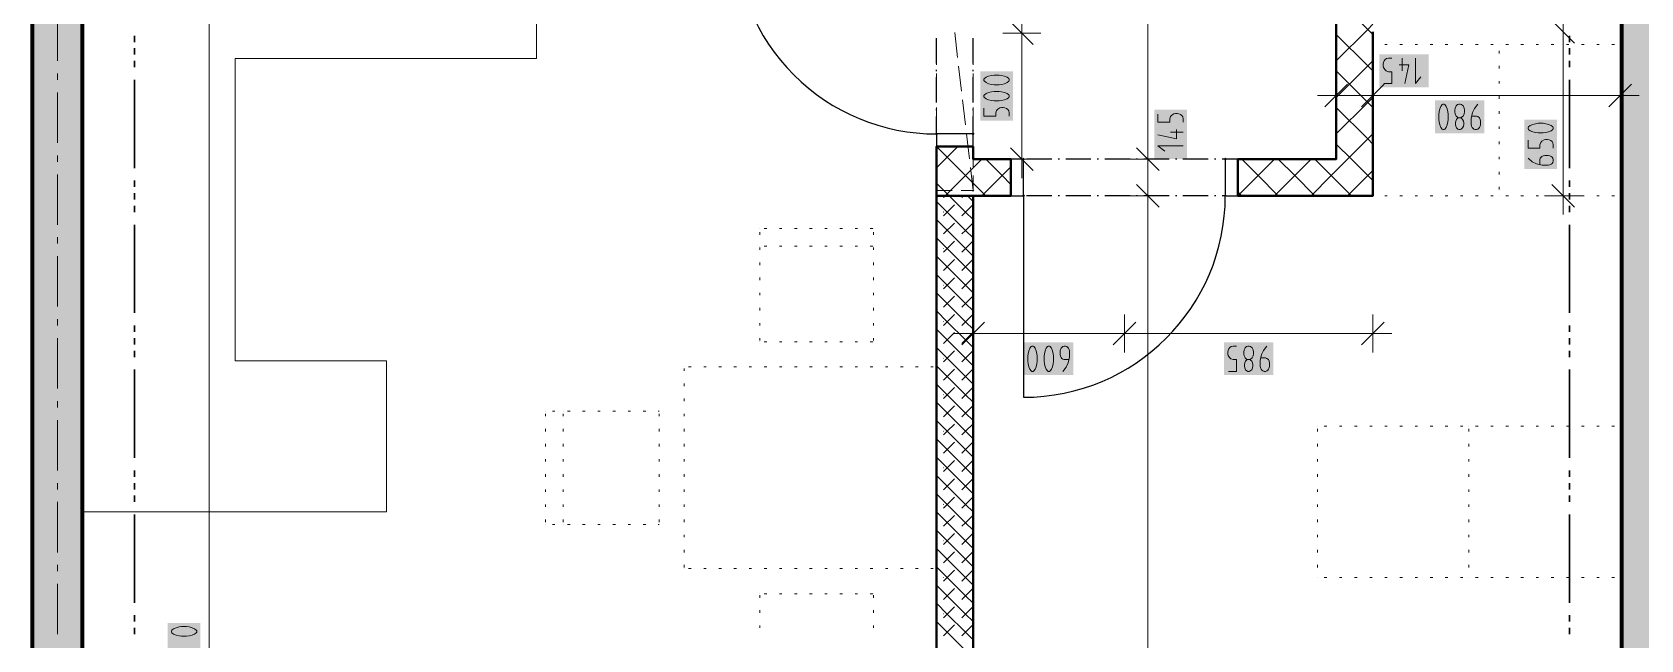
# Model space of a CAD drawing. Header units: millimetres. Extents: x 0 to 594, y 0 to 420.
# Drawn here: x 353.6 to 418, y 189.2 to 213.6 of the extents above; entities that cross this region are included whole.
import ezdxf

# ---------------------------------------------------------------- set-up
doc = ezdxf.new("R2010")
doc.units = ezdxf.units.MM
doc.header["$LTSCALE"] = 8
for name, color, linetype in [('PDF_Dvere', 7, 'Continuous'), ('PDF_Koty delkove', 7, 'Continuous'), ('PDF_Kuchyne', 7, 'Continuous'), ('PDF_Nabytek', 7, 'Continuous'), ('PDF_Osy hlavni', 7, 'Continuous'), ('PDF_Pozarni useky', 7, 'Continuous'), ('PDF_Preklady', 7, 'Continuous'), ('PDF_Pricky zdene', 7, 'Continuous'), ('PDF_Steny obvodove nosne', 7, 'Continuous')]:
    doc.layers.add(name, color=color, linetype=linetype)

msp = doc.modelspace()

# ---------------------------------------------------------------- linework, layer by layer
at = {"layer": 'PDF_Dvere', "lineweight": 25}
for points in [[(389.799, 217.002), (389.799, 217.56), (381.712, 217.56, 0.414214), (389.799, 209.472), (389.799, 210.178)], [(393.287, 206.995), (393.287, 198.908, 0.414213), (401.375, 206.995), (401.245, 206.995)]]:
    msp.add_lwpolyline(points, format="xyb", dxfattribs=at)
for points in [[(389.799, 212.301), (389.799, 213.312)], [(391.265, 212.301), (391.265, 213.312)], [(389.799, 211.997), (389.799, 212.048)], [(389.799, 210.734), (389.799, 211.745)], [(391.265, 211.997), (391.265, 212.048)], [(391.265, 210.734), (391.265, 211.745)], [(389.799, 210.43), (389.799, 210.481)], [(391.265, 210.43), (391.265, 210.481)], [(391.265, 209.472), (391.265, 210.178)], [(394.421, 208.461), (393.41, 208.461)], [(394.725, 208.461), (394.674, 208.461)], [(395.988, 208.461), (394.977, 208.461)], [(396.292, 208.461), (396.241, 208.461)], [(397.555, 208.461), (396.544, 208.461)], [(397.859, 208.461), (397.808, 208.461)], [(399.122, 208.461), (398.111, 208.461)], [(399.426, 208.461), (399.375, 208.461)], [(400.689, 208.461), (399.678, 208.461)], [(400.993, 208.461), (400.942, 208.461)], [(401.375, 208.461), (401.245, 208.461)], [(394.421, 206.995), (393.41, 206.995)], [(394.725, 206.995), (394.674, 206.995)], [(395.988, 206.995), (394.977, 206.995)], [(396.292, 206.995), (396.241, 206.995)], [(397.555, 206.995), (396.544, 206.995)], [(397.859, 206.995), (397.808, 206.995)], [(399.122, 206.995), (398.111, 206.995)], [(399.426, 206.995), (399.375, 206.995)], [(400.689, 206.995), (399.678, 206.995)], [(400.993, 206.995), (400.942, 206.995)]]:
    msp.add_lwpolyline(points, dxfattribs=at)
for points in [[(391.265, 208.967), (391.265, 209.472), (389.799, 209.472), (389.799, 208.967)], [(393.287, 208.461), (392.782, 208.461), (392.782, 206.995), (393.287, 206.995)], [(401.88, 208.461), (401.375, 208.461), (401.375, 206.995), (401.88, 206.995)]]:
    msp.add_lwpolyline(points, close=True, dxfattribs=at)
at = {"layer": 'PDF_Dvere', "lineweight": 25, "transparency": 33554559}
for points in [[(389.799, 209.409), (389.736, 209.472), (389.862, 209.472), (389.799, 209.536)], [(391.265, 209.409), (391.202, 209.472), (391.328, 209.472), (391.265, 209.536)], [(393.35, 208.461), (393.287, 208.398), (393.287, 208.525), (393.224, 208.461)], [(401.438, 208.461), (401.375, 208.398), (401.375, 208.525), (401.312, 208.461)], [(393.35, 206.995), (393.287, 206.932), (393.287, 207.059), (393.224, 206.995)], [(401.438, 206.995), (401.375, 206.932), (401.375, 207.059), (401.312, 206.995)]]:
    msp.add_solid(points, dxfattribs=at)
at = {"layer": 'PDF_Koty delkove', "lineweight": 18}
for points in [[(360.655, 164.643), (360.655, 168.825), (360.655, 218.571), (360.655, 220.037), (360.655, 221.553), (360.655, 231.158), (360.655, 232.725), (360.655, 241.116), (360.655, 243.694), (360.655, 244.452)], [(398.274, 158.52), (398.274, 187.498), (398.274, 198.034), (398.274, 206.995), (398.274, 208.461), (398.274, 238.437), (398.274, 241.166), (398.274, 243.694)], [(414.92, 206.995), (414.92, 209.11), (414.92, 213.567), (414.92, 215.033), (414.92, 238.437), (414.92, 240.964), (414.92, 243.694)], [(393.218, 208.461), (393.218, 213.516), (393.218, 226.608), (393.218, 238.437)], [(393.977, 213.516), (393.218, 213.516), (392.46, 213.516)], [(393.673, 213.061), (392.763, 213.971)], [(415.375, 213.112), (414.465, 214.022)], [(407.727, 211.499), (408.051, 211.499), (408.051, 211.97), (407.916, 211.97), (407.822, 212.004), (407.767, 212.055), (407.714, 212.139), (407.7, 212.205), (407.7, 212.273), (407.714, 212.341), (407.741, 212.408), (407.781, 212.458), (407.835, 212.493), (407.916, 212.51), (408.051, 212.51)], [(408.348, 212.24), (408.726, 212.24), (408.564, 211.499)], [(408.456, 212.51), (408.456, 212.004)], [(408.996, 212.51), (408.996, 211.499), (409.212, 211.768)], [(405.823, 211.768), (405.823, 211.01), (405.823, 210.251)], [(407.289, 211.768), (407.289, 211.01), (407.289, 210.251)], [(417.197, 211.768), (417.197, 211.01), (417.197, 210.251)], [(392.307, 211.178), (392.105, 211.178), (392.005, 211.164), (391.887, 211.138), (391.786, 211.097), (391.718, 211.044), (391.702, 211.016), (391.702, 210.963), (391.718, 210.935), (391.786, 210.882), (391.887, 210.841), (392.005, 210.814), (392.105, 210.8), (392.307, 210.8), (392.409, 210.814), (392.527, 210.841), (392.628, 210.882), (392.696, 210.935), (392.713, 210.963), (392.713, 211.016), (392.696, 211.044), (392.628, 211.097), (392.527, 211.138)], [(392.527, 211.138), (392.409, 211.164), (392.307, 211.178)], [(405.823, 211.01), (405.065, 211.01)], [(406.278, 211.464), (405.368, 210.555)], [(417.197, 211.01), (411.753, 211.01), (411.445, 211.01), (407.289, 211.01), (405.823, 211.01)], [(407.744, 211.464), (406.834, 210.555)], [(417.651, 211.464), (416.742, 210.555)], [(417.197, 211.01), (417.955, 211.01)], [(391.702, 210.503), (391.702, 210.179), (392.173, 210.179), (392.173, 210.315), (392.207, 210.409), (392.258, 210.463), (392.342, 210.516), (392.409, 210.53), (392.476, 210.53), (392.544, 210.516), (392.611, 210.49), (392.661, 210.449), (392.696, 210.396), (392.713, 210.315), (392.713, 210.179)], [(398.676, 210.271), (398.676, 209.947), (399.147, 209.947), (399.147, 210.082), (399.182, 210.176), (399.232, 210.23), (399.316, 210.284), (399.383, 210.297), (399.451, 210.297), (399.518, 210.284), (399.585, 210.257), (399.636, 210.216), (399.67, 210.163), (399.687, 210.082), (399.687, 209.947)], [(410.577, 210.427), (410.577, 210.36), (410.591, 210.276), (410.631, 210.192), (410.685, 210.141), (410.712, 210.124), (410.82, 210.124), (410.847, 210.141), (410.901, 210.192), (410.942, 210.276), (410.955, 210.36), (410.955, 210.427), (410.942, 210.511), (410.901, 210.596), (410.847, 210.647), (410.793, 210.664), (410.739, 210.664), (410.685, 210.647), (410.631, 210.596)], [(410.631, 210.596), (410.591, 210.511), (410.577, 210.427)], [(411.495, 210.664), (411.36, 210.495), (411.279, 210.326), (411.225, 210.091), (411.225, 209.854), (411.239, 209.788), (411.266, 209.737), (411.292, 209.704), (411.333, 209.669), (411.387, 209.653), (411.441, 209.653), (411.495, 209.669), (411.535, 209.704), (411.562, 209.737), (411.59, 209.788), (411.603, 209.854), (411.603, 209.99), (411.59, 210.056), (411.562, 210.124), (411.495, 210.175), (411.441, 210.192), (411.252, 210.192)], [(399.417, 209.649), (399.417, 209.271), (398.676, 209.434)], [(399.687, 209.542), (399.182, 209.542)], [(410.82, 210.124), (410.847, 210.107), (410.887, 210.056), (410.914, 209.99), (410.928, 209.922), (410.928, 209.854), (410.914, 209.788), (410.887, 209.72), (410.833, 209.669), (410.793, 209.653), (410.739, 209.653), (410.699, 209.669), (410.644, 209.72), (410.618, 209.788), (410.604, 209.854), (410.604, 209.922), (410.618, 209.99), (410.644, 210.056), (410.685, 210.107), (410.712, 210.124)], [(393.673, 208.006), (392.763, 208.916)], [(398.728, 208.006), (397.819, 208.916)], [(399.687, 209.001), (398.676, 209.001), (398.945, 208.786)], [(413.508, 209.223), (413.508, 208.899), (413.979, 208.899), (413.979, 209.034), (414.014, 209.128), (414.064, 209.182), (414.148, 209.236), (414.215, 209.25), (414.283, 209.25)], [(414.283, 209.25), (414.35, 209.236), (414.417, 209.209), (414.468, 209.169), (414.502, 209.115), (414.519, 209.034), (414.519, 208.899)], [(393.977, 208.461), (393.218, 208.461), (392.46, 208.461)], [(393.218, 208.461), (393.218, 207.703)], [(399.032, 208.461), (398.274, 208.461), (397.515, 208.461)], [(413.979, 208.251), (413.979, 208.439), (413.996, 208.494), (414.03, 208.534), (414.064, 208.561), (414.114, 208.588), (414.181, 208.601), (414.316, 208.601), (414.384, 208.588), (414.434, 208.561), (414.468, 208.534), (414.502, 208.494), (414.519, 208.439), (414.519, 208.386), (414.502, 208.332), (414.468, 208.291), (414.434, 208.264), (414.384, 208.237), (414.316, 208.223), (414.08, 208.223), (413.845, 208.277), (413.676, 208.358), (413.508, 208.494)], [(399.032, 206.995), (398.274, 206.995), (397.515, 206.995)], [(398.728, 206.541), (397.819, 207.45)], [(415.678, 206.995), (414.92, 206.995), (414.162, 206.995)], [(415.375, 206.541), (414.465, 207.45)], [(414.92, 206.995), (414.92, 206.237)], [(391.72, 201.92), (390.81, 201.01)], [(391.265, 202.223), (391.265, 201.465), (391.265, 200.707)], [(397.786, 201.92), (396.876, 201.01)], [(397.331, 202.223), (397.331, 201.465), (397.331, 200.707)], [(407.744, 201.92), (406.834, 201.01)], [(407.289, 202.223), (407.289, 201.465), (407.289, 200.707)], [(391.265, 201.465), (390.507, 201.465)], [(407.289, 201.465), (402.703, 201.465), (397.331, 201.465), (391.265, 201.465)], [(407.289, 201.465), (408.047, 201.465)], [(393.461, 200.554), (393.461, 200.352), (393.475, 200.252), (393.501, 200.134), (393.542, 200.033), (393.595, 199.965), (393.623, 199.949), (393.676, 199.949), (393.704, 199.965), (393.757, 200.033), (393.798, 200.134), (393.825, 200.252), (393.839, 200.352), (393.839, 200.554), (393.825, 200.655), (393.798, 200.774), (393.757, 200.875), (393.704, 200.943), (393.676, 200.96), (393.623, 200.96)], [(393.623, 200.96), (393.595, 200.943), (393.542, 200.875), (393.501, 200.774), (393.475, 200.655), (393.461, 200.554)], [(395.108, 200.42), (394.919, 200.42), (394.865, 200.437), (394.824, 200.47), (394.797, 200.505), (394.771, 200.554), (394.757, 200.622), (394.757, 200.757), (394.771, 200.824), (394.797, 200.875), (394.824, 200.908), (394.865, 200.943), (394.919, 200.96), (394.972, 200.96), (395.027, 200.943), (395.067, 200.908)], [(395.067, 200.908), (395.094, 200.875), (395.121, 200.824), (395.135, 200.757), (395.135, 200.521), (395.081, 200.285), (395, 200.117), (394.865, 199.949)], [(401.499, 199.949), (401.823, 199.949), (401.823, 200.42), (401.688, 200.42), (401.594, 200.454), (401.54, 200.505), (401.486, 200.589), (401.473, 200.655), (401.473, 200.723), (401.486, 200.791), (401.513, 200.858), (401.554, 200.908), (401.607, 200.943), (401.688, 200.96), (401.823, 200.96)], [(402.121, 200.723), (402.121, 200.655), (402.135, 200.572), (402.174, 200.488), (402.228, 200.437), (402.255, 200.42), (402.364, 200.42), (402.39, 200.437), (402.445, 200.488), (402.485, 200.572), (402.499, 200.655), (402.499, 200.723), (402.485, 200.807), (402.445, 200.892), (402.39, 200.943), (402.336, 200.96), (402.283, 200.96), (402.228, 200.943), (402.174, 200.892)], [(402.174, 200.892), (402.135, 200.807), (402.121, 200.723)], [(403.039, 200.96), (402.903, 200.791), (402.822, 200.622), (402.769, 200.386), (402.769, 200.15), (402.783, 200.083), (402.809, 200.033), (402.836, 199.999), (402.877, 199.965), (402.931, 199.949), (402.984, 199.949), (403.039, 199.965), (403.079, 199.999), (403.106, 200.033), (403.133, 200.083), (403.147, 200.15), (403.147, 200.285), (403.133, 200.352), (403.106, 200.42), (403.039, 200.47), (402.984, 200.488), (402.796, 200.488)], [(402.364, 200.42), (402.39, 200.403), (402.431, 200.352), (402.458, 200.285), (402.471, 200.218), (402.471, 200.15), (402.458, 200.083), (402.431, 200.015), (402.377, 199.965), (402.336, 199.949), (402.283, 199.949), (402.242, 199.965), (402.188, 200.015), (402.161, 200.083), (402.147, 200.15), (402.147, 200.218), (402.161, 200.285), (402.188, 200.352), (402.228, 200.403), (402.255, 200.42)]]:
    msp.add_lwpolyline(points, dxfattribs=at)
for points in [[(392.307, 211.826), (392.105, 211.826), (392.005, 211.812), (391.887, 211.786), (391.786, 211.745), (391.718, 211.692), (391.702, 211.664), (391.702, 211.611), (391.718, 211.583), (391.786, 211.53), (391.887, 211.489), (392.005, 211.462), (392.105, 211.448), (392.307, 211.448), (392.409, 211.462), (392.527, 211.489), (392.628, 211.53), (392.696, 211.583), (392.713, 211.611), (392.713, 211.664), (392.696, 211.692), (392.628, 211.745), (392.527, 211.786), (392.409, 211.812)], [(409.929, 210.259), (409.929, 210.056), (409.943, 209.956), (409.97, 209.838), (410.01, 209.737), (410.064, 209.669), (410.091, 209.653), (410.145, 209.653), (410.172, 209.669), (410.226, 209.737), (410.266, 209.838), (410.294, 209.956), (410.307, 210.056), (410.307, 210.259), (410.294, 210.36), (410.266, 210.478), (410.226, 210.579), (410.172, 210.647), (410.145, 210.664), (410.091, 210.664), (410.064, 210.647), (410.01, 210.579), (409.97, 210.478), (409.943, 210.36)], [(414.114, 209.898), (413.912, 209.898), (413.811, 209.884), (413.693, 209.857), (413.592, 209.817), (413.524, 209.763), (413.508, 209.736), (413.508, 209.682), (413.524, 209.655), (413.592, 209.601), (413.693, 209.561), (413.811, 209.533), (413.912, 209.519), (414.114, 209.519), (414.215, 209.533), (414.333, 209.561), (414.434, 209.601), (414.502, 209.655), (414.519, 209.682), (414.519, 209.736), (414.502, 209.763), (414.434, 209.817), (414.333, 209.857), (414.215, 209.884)], [(394.109, 200.554), (394.109, 200.352), (394.123, 200.252), (394.149, 200.134), (394.19, 200.033), (394.243, 199.965), (394.271, 199.949), (394.324, 199.949), (394.352, 199.965), (394.405, 200.033), (394.446, 200.134), (394.473, 200.252), (394.487, 200.352), (394.487, 200.554), (394.473, 200.655), (394.446, 200.774), (394.405, 200.875), (394.352, 200.943), (394.324, 200.96), (394.271, 200.96), (394.243, 200.943), (394.19, 200.875), (394.149, 200.774), (394.123, 200.655)], [(359.744, 189.707), (359.542, 189.707), (359.442, 189.693), (359.323, 189.666), (359.222, 189.626), (359.154, 189.572), (359.138, 189.545), (359.138, 189.491), (359.154, 189.464), (359.222, 189.41), (359.323, 189.37), (359.442, 189.342), (359.542, 189.328), (359.744, 189.328), (359.845, 189.342), (359.963, 189.37), (360.064, 189.41), (360.132, 189.464), (360.149, 189.491), (360.149, 189.545), (360.132, 189.572), (360.064, 189.626), (359.963, 189.666), (359.845, 189.693)]]:
    msp.add_lwpolyline(points, close=True, dxfattribs=at)
at = {"layer": 'PDF_Koty delkove', "color": 7, "lineweight": 18, "true_color": 0xffffff, "transparency": 33554559}
for points in [[(409.526, 212.661), (407.549, 212.661), (409.526, 211.347), (407.549, 211.347)], [(392.865, 210), (392.865, 211.978), (391.55, 210), (391.55, 211.978)], [(399.839, 208.471), (399.839, 210.449), (398.525, 208.471), (398.525, 210.449)], [(411.755, 210.816), (409.778, 210.816), (411.755, 209.501), (409.778, 209.501)], [(414.671, 208.072), (414.671, 210.049), (413.356, 208.072), (413.356, 210.049)], [(395.287, 201.111), (393.309, 201.111), (395.287, 199.797), (393.309, 199.797)], [(403.299, 201.111), (401.321, 201.111), (403.299, 199.797), (401.321, 199.797)], [(360.301, 187.233), (360.301, 189.858), (358.987, 187.233), (358.987, 189.858)]]:
    msp.add_solid(points, dxfattribs=at)
at = {"layer": 'PDF_Kuchyne', "lineweight": 13}
msp.add_lwpolyline([(355.629, 194.308), (367.76, 194.308), (367.76, 200.374), (361.694, 200.374), (361.694, 212.505), (373.775, 212.505), (373.775, 218.571), (355.629, 218.571), (355.629, 212.505)], dxfattribs=at)
at = {"layer": 'PDF_Nabytek', "lineweight": 13}
for points in [[(407.289, 213.061), (407.289, 213.061)], [(407.867, 213.061), (407.766, 213.061)], [(408.474, 213.061), (408.373, 213.061)], [(409.08, 213.061), (408.979, 213.061)], [(409.687, 213.061), (409.586, 213.061)], [(410.294, 213.061), (410.192, 213.061)], [(410.9, 213.061), (410.799, 213.061)], [(411.507, 213.061), (411.406, 213.061)], [(412.113, 213.061), (412.012, 213.061)], [(412.344, 213.061), (412.344, 213.061)], [(412.344, 212.705), (412.344, 212.806)], [(412.72, 213.061), (412.619, 213.061)], [(413.326, 213.061), (413.225, 213.061)], [(413.933, 213.061), (413.832, 213.061)], [(414.54, 213.061), (414.438, 213.061)], [(415.146, 213.061), (415.045, 213.061)], [(415.753, 213.061), (415.652, 213.061)], [(416.359, 213.061), (416.258, 213.061)], [(416.966, 213.061), (416.865, 213.061)], [(417.197, 213.061), (417.197, 213.061)], [(412.344, 212.099), (412.344, 212.2)], [(412.344, 211.492), (412.344, 211.593)], [(412.344, 210.885), (412.344, 210.986)], [(412.344, 210.279), (412.344, 210.38)], [(412.344, 209.672), (412.344, 209.773)], [(412.344, 209.066), (412.344, 209.167)], [(412.344, 208.459), (412.344, 208.56)], [(412.344, 207.852), (412.344, 207.954)], [(407.289, 206.995), (407.289, 206.995)], [(407.867, 206.995), (407.766, 206.995)], [(408.474, 206.995), (408.373, 206.995)], [(409.08, 206.995), (408.979, 206.995)], [(409.687, 206.995), (409.586, 206.995)], [(410.294, 206.995), (410.192, 206.995)], [(410.9, 206.995), (410.799, 206.995)], [(411.507, 206.995), (411.406, 206.995)], [(412.113, 206.995), (412.012, 206.995)], [(412.344, 207.246), (412.344, 207.347)], [(412.344, 206.995), (412.344, 206.995)], [(412.72, 206.995), (412.619, 206.995)], [(413.326, 206.995), (413.225, 206.995)], [(413.933, 206.995), (413.832, 206.995)], [(414.54, 206.995), (414.438, 206.995)], [(415.146, 206.995), (415.045, 206.995)], [(415.753, 206.995), (415.652, 206.995)], [(416.359, 206.995), (416.258, 206.995)], [(416.966, 206.995), (416.865, 206.995)], [(417.197, 206.995), (417.197, 206.995)], [(382.718, 205.684), (382.718, 205.684)], [(382.718, 205.684), (382.718, 205.684)], [(382.997, 205.684), (382.896, 205.684)], [(383.604, 205.684), (383.503, 205.684)], [(384.211, 205.684), (384.109, 205.684)], [(384.817, 205.684), (384.716, 205.684)], [(385.424, 205.684), (385.323, 205.684)], [(386.03, 205.684), (385.929, 205.684)], [(386.637, 205.684), (386.536, 205.684)], [(387.243, 205.684), (387.142, 205.684)], [(387.268, 205.684), (387.268, 205.684)], [(387.268, 205.684), (387.268, 205.684)], [(382.718, 205.426), (382.718, 205.527)], [(387.268, 205.426), (387.268, 205.527)], [(382.718, 204.976), (382.718, 204.976)], [(382.718, 204.82), (382.718, 204.921)], [(382.997, 204.976), (382.896, 204.976)], [(383.604, 204.976), (383.503, 204.976)], [(384.211, 204.976), (384.109, 204.976)], [(384.817, 204.976), (384.716, 204.976)], [(385.424, 204.976), (385.323, 204.976)], [(386.03, 204.976), (385.929, 204.976)], [(386.637, 204.976), (386.536, 204.976)], [(387.243, 204.976), (387.142, 204.976)], [(387.268, 204.976), (387.268, 204.976)], [(387.268, 204.82), (387.268, 204.921)], [(382.718, 204.213), (382.718, 204.314)], [(387.268, 204.213), (387.268, 204.314)], [(382.718, 203.606), (382.718, 203.707)], [(382.718, 203), (382.718, 203.101)], [(387.268, 203.606), (387.268, 203.707)], [(387.268, 203), (387.268, 203.101)], [(382.718, 202.393), (382.718, 202.494)], [(387.268, 202.393), (387.268, 202.494)], [(382.718, 201.787), (382.718, 201.888)], [(387.268, 201.787), (387.268, 201.888)], [(382.718, 201.18), (382.718, 201.281)], [(387.268, 201.18), (387.268, 201.281)], [(382.718, 201.135), (382.718, 201.135)], [(382.718, 201.135), (382.718, 201.135)], [(382.997, 201.135), (382.896, 201.135)], [(383.604, 201.135), (383.503, 201.135)], [(384.211, 201.135), (384.109, 201.135)], [(384.817, 201.135), (384.716, 201.135)], [(385.424, 201.135), (385.323, 201.135)], [(386.03, 201.135), (385.929, 201.135)], [(386.637, 201.135), (386.536, 201.135)], [(387.243, 201.135), (387.142, 201.135)], [(387.268, 201.135), (387.268, 201.135)], [(387.268, 201.135), (387.268, 201.135)], [(379.69, 200.124), (379.69, 200.124)], [(379.69, 200.124), (379.69, 200.124)], [(379.69, 199.967), (379.69, 200.068)], [(379.965, 200.124), (379.863, 200.124)], [(380.571, 200.124), (380.47, 200.124)], [(381.178, 200.124), (381.077, 200.124)], [(381.784, 200.124), (381.683, 200.124)], [(382.391, 200.124), (382.29, 200.124)], [(382.997, 200.124), (382.896, 200.124)], [(383.604, 200.124), (383.503, 200.124)], [(384.211, 200.124), (384.109, 200.124)], [(384.817, 200.124), (384.716, 200.124)], [(385.424, 200.124), (385.323, 200.124)], [(386.03, 200.124), (385.929, 200.124)], [(386.637, 200.124), (386.536, 200.124)], [(387.243, 200.124), (387.142, 200.124)], [(387.85, 200.124), (387.749, 200.124)], [(388.457, 200.124), (388.356, 200.124)], [(389.063, 200.124), (388.962, 200.124)], [(389.67, 200.124), (389.569, 200.124)], [(389.799, 200.124), (389.799, 200.124)], [(389.799, 200.124), (389.799, 200.124)], [(389.799, 199.967), (389.799, 200.068)], [(379.69, 199.36), (379.69, 199.461)], [(389.799, 199.36), (389.799, 199.461)], [(379.69, 198.754), (379.69, 198.855)], [(389.799, 198.754), (389.799, 198.855)], [(374.129, 198.354), (374.129, 198.354)], [(374.129, 198.354), (374.129, 198.354)], [(374.129, 198.147), (374.129, 198.248)], [(374.505, 198.354), (374.404, 198.354)], [(374.837, 198.354), (374.837, 198.354)], [(374.837, 198.147), (374.837, 198.248)], [(375.112, 198.354), (375.011, 198.354)], [(375.718, 198.354), (375.617, 198.354)], [(376.325, 198.354), (376.224, 198.354)], [(376.932, 198.354), (376.831, 198.354)], [(377.538, 198.354), (377.437, 198.354)], [(378.145, 198.354), (378.044, 198.354)], [(378.679, 198.354), (378.65, 198.354)], [(378.679, 198.354), (378.679, 198.354)], [(378.679, 198.354), (378.679, 198.354)], [(378.679, 198.147), (378.679, 198.248)], [(379.69, 198.147), (379.69, 198.248)], [(389.799, 198.147), (389.799, 198.248)], [(374.129, 197.541), (374.129, 197.642)], [(374.837, 197.541), (374.837, 197.642)], [(378.679, 197.541), (378.679, 197.642)], [(379.69, 197.541), (379.69, 197.642)], [(389.799, 197.541), (389.799, 197.642)], [(405.065, 197.745), (405.065, 197.745)], [(405.065, 197.745), (405.065, 197.745)], [(405.065, 197.745), (405.065, 197.745)], [(405.441, 197.745), (405.34, 197.745)], [(406.047, 197.745), (405.946, 197.745)], [(406.654, 197.745), (406.553, 197.745)], [(407.261, 197.745), (407.16, 197.745)], [(407.867, 197.745), (407.766, 197.745)], [(408.474, 197.745), (408.373, 197.745)], [(409.08, 197.745), (408.979, 197.745)], [(409.687, 197.745), (409.586, 197.745)], [(410.294, 197.745), (410.192, 197.745)], [(410.9, 197.745), (410.799, 197.745)], [(411.131, 197.745), (411.131, 197.745)], [(411.131, 197.541), (411.131, 197.642)], [(411.507, 197.745), (411.406, 197.745)], [(412.113, 197.745), (412.012, 197.745)], [(412.72, 197.745), (412.619, 197.745)], [(413.326, 197.745), (413.225, 197.745)], [(413.933, 197.745), (413.832, 197.745)], [(414.54, 197.745), (414.438, 197.745)], [(415.146, 197.745), (415.045, 197.745)], [(415.753, 197.745), (415.652, 197.745)], [(416.359, 197.745), (416.258, 197.745)], [(416.966, 197.745), (416.865, 197.745)], [(417.197, 197.745), (417.197, 197.745)], [(374.129, 196.934), (374.129, 197.035)], [(374.837, 196.934), (374.837, 197.035)], [(378.679, 196.934), (378.679, 197.035)], [(379.69, 196.934), (379.69, 197.035)], [(389.799, 196.934), (389.799, 197.035)], [(411.131, 196.934), (411.131, 197.035)], [(374.129, 196.327), (374.129, 196.429)], [(374.837, 196.327), (374.837, 196.429)], [(378.679, 196.327), (378.679, 196.429)], [(379.69, 196.327), (379.69, 196.429)], [(389.799, 196.327), (389.799, 196.429)], [(411.131, 196.327), (411.131, 196.429)], [(374.129, 195.721), (374.129, 195.822)], [(374.837, 195.721), (374.837, 195.822)], [(378.679, 195.721), (378.679, 195.822)], [(379.69, 195.721), (379.69, 195.822)], [(389.799, 195.721), (389.799, 195.822)], [(411.131, 195.721), (411.131, 195.822)], [(374.129, 195.114), (374.129, 195.215)], [(374.837, 195.114), (374.837, 195.215)], [(378.679, 195.114), (378.679, 195.215)], [(379.69, 195.114), (379.69, 195.215)], [(389.799, 195.114), (389.799, 195.215)], [(411.131, 195.114), (411.131, 195.215)], [(374.129, 194.508), (374.129, 194.609)], [(374.837, 194.508), (374.837, 194.609)], [(378.679, 194.508), (378.679, 194.609)], [(379.69, 194.508), (379.69, 194.609)], [(389.799, 194.508), (389.799, 194.609)], [(411.131, 194.508), (411.131, 194.609)], [(374.129, 193.901), (374.129, 194.002)], [(374.129, 193.805), (374.129, 193.805)], [(374.129, 193.805), (374.129, 193.805)], [(374.505, 193.805), (374.404, 193.805)], [(374.837, 193.901), (374.837, 194.002)], [(374.837, 193.805), (374.837, 193.805)], [(375.112, 193.805), (375.011, 193.805)], [(375.718, 193.805), (375.617, 193.805)], [(376.325, 193.805), (376.224, 193.805)], [(376.932, 193.805), (376.831, 193.805)], [(377.538, 193.805), (377.437, 193.805)], [(378.145, 193.805), (378.044, 193.805)], [(378.679, 193.805), (378.65, 193.805)], [(378.679, 193.901), (378.679, 194.002)], [(378.679, 193.805), (378.679, 193.805)], [(378.679, 193.805), (378.679, 193.805)], [(379.69, 193.901), (379.69, 194.002)], [(389.799, 193.901), (389.799, 194.002)], [(411.131, 193.901), (411.131, 194.002)], [(379.69, 193.295), (379.69, 193.396)], [(379.69, 192.688), (379.69, 192.789)], [(389.799, 193.295), (389.799, 193.396)], [(389.799, 192.688), (389.799, 192.789)], [(411.131, 193.295), (411.131, 193.396)], [(411.131, 192.688), (411.131, 192.789)], [(379.69, 192.081), (379.69, 192.182)], [(389.799, 192.081), (389.799, 192.182)], [(411.131, 192.081), (411.131, 192.182)], [(379.69, 192.036), (379.69, 192.036)], [(379.69, 192.036), (379.69, 192.036)], [(379.965, 192.036), (379.863, 192.036)], [(380.571, 192.036), (380.47, 192.036)], [(381.178, 192.036), (381.077, 192.036)], [(381.784, 192.036), (381.683, 192.036)], [(382.391, 192.036), (382.29, 192.036)], [(382.997, 192.036), (382.896, 192.036)], [(383.604, 192.036), (383.503, 192.036)], [(384.211, 192.036), (384.109, 192.036)], [(384.817, 192.036), (384.716, 192.036)], [(385.424, 192.036), (385.323, 192.036)], [(386.03, 192.036), (385.929, 192.036)], [(386.637, 192.036), (386.536, 192.036)], [(387.243, 192.036), (387.142, 192.036)], [(387.85, 192.036), (387.749, 192.036)], [(388.457, 192.036), (388.356, 192.036)], [(389.063, 192.036), (388.962, 192.036)], [(389.67, 192.036), (389.569, 192.036)], [(389.799, 192.036), (389.799, 192.036)], [(389.799, 192.036), (389.799, 192.036)], [(405.065, 191.679), (405.065, 191.679)], [(405.065, 191.679), (405.065, 191.679)], [(405.065, 191.679), (405.065, 191.679)], [(405.441, 191.679), (405.34, 191.679)], [(406.047, 191.679), (405.946, 191.679)], [(406.654, 191.679), (406.553, 191.679)], [(407.261, 191.679), (407.16, 191.679)], [(407.867, 191.679), (407.766, 191.679)], [(408.474, 191.679), (408.373, 191.679)], [(409.08, 191.679), (408.979, 191.679)], [(409.687, 191.679), (409.586, 191.679)], [(410.294, 191.679), (410.192, 191.679)], [(410.9, 191.679), (410.799, 191.679)], [(411.131, 191.679), (411.131, 191.679)], [(411.507, 191.679), (411.406, 191.679)], [(412.113, 191.679), (412.012, 191.679)], [(412.72, 191.679), (412.619, 191.679)], [(413.326, 191.679), (413.225, 191.679)], [(413.933, 191.679), (413.832, 191.679)], [(414.54, 191.679), (414.438, 191.679)], [(415.146, 191.679), (415.045, 191.679)], [(415.753, 191.679), (415.652, 191.679)], [(416.359, 191.679), (416.258, 191.679)], [(416.966, 191.679), (416.865, 191.679)], [(417.197, 191.679), (417.197, 191.679)], [(382.718, 191.025), (382.718, 191.025)], [(382.718, 191.025), (382.718, 191.025)], [(382.718, 190.868), (382.718, 190.969)], [(382.997, 191.025), (382.896, 191.025)], [(383.604, 191.025), (383.503, 191.025)], [(384.211, 191.025), (384.109, 191.025)], [(384.817, 191.025), (384.716, 191.025)], [(385.424, 191.025), (385.323, 191.025)], [(386.03, 191.025), (385.929, 191.025)], [(386.637, 191.025), (386.536, 191.025)], [(387.243, 191.025), (387.142, 191.025)], [(387.268, 191.025), (387.268, 191.025)], [(387.268, 191.025), (387.268, 191.025)], [(387.268, 190.868), (387.268, 190.969)], [(382.718, 190.262), (382.718, 190.363)], [(387.268, 190.262), (387.268, 190.363)], [(382.718, 189.655), (382.718, 189.756)], [(387.268, 189.655), (387.268, 189.756)]]:
    msp.add_lwpolyline(points, dxfattribs=at)
for points in [[(405.065, 197.642), (405.065, 197.541)], [(405.065, 197.035), (405.065, 196.934)], [(405.065, 196.429), (405.065, 196.327)], [(405.065, 195.822), (405.065, 195.721)], [(405.065, 195.215), (405.065, 195.114)], [(405.065, 194.609), (405.065, 194.508)], [(405.065, 194.002), (405.065, 193.901)], [(405.065, 193.396), (405.065, 193.295)], [(405.065, 192.789), (405.065, 192.688)], [(405.065, 192.182), (405.065, 192.081)]]:
    msp.add_lwpolyline(points, close=True, dxfattribs=at)
at = {"layer": 'PDF_Osy hlavni', "lineweight": 18}
for points in [[(354.567, 212.402), (354.567, 214.424)], [(354.567, 211.644), (354.567, 211.896)], [(354.567, 209.116), (354.567, 211.138)], [(354.567, 208.358), (354.567, 208.611)], [(354.567, 205.831), (354.567, 207.852)], [(354.567, 205.072), (354.567, 205.325)], [(354.567, 202.545), (354.567, 204.567)], [(354.567, 201.787), (354.567, 202.039)], [(354.567, 199.259), (354.567, 201.281)], [(354.567, 198.501), (354.567, 198.754)], [(354.567, 195.974), (354.567, 197.996)], [(354.567, 195.215), (354.567, 195.468)], [(354.567, 192.688), (354.567, 194.71)], [(354.567, 191.93), (354.567, 192.182)], [(354.567, 189.402), (354.567, 191.424)]]:
    msp.add_lwpolyline(points, dxfattribs=at)
at = {"layer": 'PDF_Pozarni useky', "lineweight": 30}
for points in [[(357.651, 213.16), (357.651, 213.413)], [(415.175, 213.16), (415.175, 213.413)], [(357.651, 212.655), (357.651, 212.907)], [(415.175, 212.655), (415.175, 212.907)], [(357.651, 212.149), (357.651, 212.402)], [(415.175, 212.149), (415.175, 212.402)], [(357.651, 208.105), (357.651, 211.644)], [(415.175, 208.105), (415.175, 211.644)], [(357.651, 207.347), (357.651, 207.6)], [(415.175, 207.347), (415.175, 207.6)], [(357.651, 206.841), (357.651, 207.094)], [(415.175, 206.841), (415.175, 207.094)], [(357.651, 206.336), (357.651, 206.589)], [(415.175, 206.336), (415.175, 206.589)], [(357.651, 202.292), (357.651, 205.831)], [(415.175, 202.292), (415.175, 205.831)], [(357.651, 201.534), (357.651, 201.787)], [(357.651, 201.028), (357.651, 201.281)], [(415.175, 201.534), (415.175, 201.787)], [(415.175, 201.028), (415.175, 201.281)], [(357.651, 200.523), (357.651, 200.776)], [(415.175, 200.523), (415.175, 200.776)], [(357.651, 196.479), (357.651, 200.017)], [(415.175, 196.479), (415.175, 200.017)], [(357.651, 195.721), (357.651, 195.974)], [(357.651, 195.215), (357.651, 195.468)], [(415.175, 195.721), (415.175, 195.974)], [(415.175, 195.215), (415.175, 195.468)], [(357.651, 194.71), (357.651, 194.963)], [(415.175, 194.71), (415.175, 194.963)], [(357.651, 190.666), (357.651, 194.204)], [(415.175, 190.666), (415.175, 194.204)], [(357.651, 189.908), (357.651, 190.161)], [(357.651, 189.402), (357.651, 189.655)], [(415.175, 189.908), (415.175, 190.161)], [(415.175, 189.402), (415.175, 189.655)]]:
    msp.add_lwpolyline(points, dxfattribs=at)
at = {"layer": 'PDF_Preklady', "lineweight": 18}
for points in [[(390.645, 212.544), (390.529, 213.548)], [(389.799, 212.25), (389.799, 213.261)], [(391.265, 212.25), (391.265, 213.261)], [(390.802, 211.188), (390.686, 212.192)], [(389.799, 210.885), (389.799, 211.896)], [(391.265, 210.885), (391.265, 211.896)], [(390.96, 209.832), (390.843, 210.836)], [(389.799, 209.521), (389.799, 210.531)], [(391.265, 209.521), (391.265, 210.531)], [(389.799, 208.967), (389.799, 209.167)], [(389.799, 208.156), (389.799, 208.967)], [(391.117, 208.476), (391, 209.481)], [(391.265, 208.967), (391.265, 209.167)], [(391.265, 208.156), (391.265, 208.461), (391.265, 208.967)], [(390.428, 207.198), (389.799, 207.198), (389.799, 207.802)], [(391.265, 207.802), (391.265, 207.198), (391.158, 208.125)], [(391.265, 207.198), (390.782, 207.198)]]:
    msp.add_lwpolyline(points, dxfattribs=at)
at = {"layer": 'PDF_Preklady', "lineweight": 18, "transparency": 33554559}
for points in [[(389.799, 208.921), (389.754, 208.967), (389.845, 208.967), (389.799, 209.012)], [(389.799, 208.921), (389.754, 208.967), (389.845, 208.967), (389.799, 209.012)], [(391.265, 208.921), (391.22, 208.967), (391.311, 208.967), (391.265, 209.012)], [(391.265, 208.921), (391.22, 208.967), (391.311, 208.967), (391.265, 209.012)], [(391.265, 208.416), (391.22, 208.461), (391.311, 208.461), (391.265, 208.507)], [(391.265, 208.416), (391.22, 208.461), (391.311, 208.461), (391.265, 208.507)], [(389.799, 207.152), (389.754, 207.198), (389.845, 207.198), (389.799, 207.243)], [(389.845, 207.198), (389.799, 207.152), (389.799, 207.243), (389.754, 207.198)], [(391.31, 207.198), (391.265, 207.152), (391.265, 207.243), (391.219, 207.198)], [(391.27, 207.152), (391.22, 207.192), (391.31, 207.203), (391.26, 207.243)], [(391.265, 207.152), (391.22, 207.198), (391.311, 207.198), (391.265, 207.243)]]:
    msp.add_solid(points, dxfattribs=at)
at = {"layer": 'PDF_Pricky zdene', "lineweight": 40}
for points in [[(407.289, 213.567), (407.289, 208.461), (407.289, 206.995), (401.88, 206.995), (401.88, 208.461), (405.823, 208.461), (405.823, 213.971)], [(391.265, 208.967), (391.265, 208.461), (392.782, 208.461), (392.782, 206.995), (391.265, 206.995), (389.799, 206.995), (389.799, 207.198), (389.799, 208.967), (391.265, 208.967)], [(391.265, 158.52), (391.265, 206.995), (389.799, 206.995), (389.799, 158.52), (389.799, 158.368), (391.265, 158.368)]]:
    msp.add_lwpolyline(points, dxfattribs=at)
at = {"layer": 'PDF_Pricky zdene', "lineweight": 9}
for points in [[(407.289, 213.87), (407.087, 213.668), (405.823, 212.404)], [(407.289, 212), (407.087, 212.202), (405.823, 213.466)], [(407.289, 213.466), (407.087, 213.668), (406.784, 213.971)], [(407.289, 212.404), (407.087, 212.202), (405.823, 210.938)], [(407.289, 210.534), (407.087, 210.736), (405.823, 212)], [(407.289, 210.938), (407.087, 210.736), (405.823, 209.472)], [(407.289, 209.068), (407.087, 209.27), (405.823, 210.534)], [(391.265, 207.501), (390.962, 207.804), (389.799, 208.967)], [(390.659, 208.967), (389.799, 208.108)], [(391.265, 208.967), (391.265, 208.967)], [(406.43, 208.461), (405.823, 209.068)], [(407.289, 209.472), (407.087, 209.27), (406.278, 208.461)], [(391.619, 208.461), (391.265, 208.107)], [(392.782, 207.45), (392.428, 207.804), (391.771, 208.461)], [(403.346, 208.461), (402.689, 207.804), (401.88, 206.995)], [(403.498, 206.995), (402.689, 207.804), (402.032, 208.461)], [(404.812, 208.461), (404.155, 207.804), (403.346, 206.995)], [(404.964, 206.995), (404.155, 207.804), (403.498, 208.461)], [(406.278, 208.461), (405.621, 207.804), (404.812, 206.995)], [(406.43, 206.995), (405.621, 207.804), (404.964, 208.461)], [(407.289, 207.602), (407.087, 207.804), (406.43, 208.461)], [(391.265, 208.107), (390.962, 207.804), (390.153, 206.995)], [(392.782, 208.158), (392.428, 207.804), (391.619, 206.995)], [(407.289, 208.006), (407.087, 207.804), (406.278, 206.995)], [(390.305, 206.995), (389.799, 207.501)], [(390.082, 206.925), (390.153, 206.995)], [(391.255, 206.632), (390.962, 206.338), (390.305, 206.995)], [(390.815, 206.925), (390.886, 206.995)], [(391.265, 206.768), (391.038, 206.995)], [(391.771, 206.995), (391.265, 207.501)], [(402.032, 206.995), (401.88, 207.147)], [(390.229, 206.338), (389.799, 206.768)], [(390.082, 206.192), (390.229, 206.338)], [(391.265, 205.302), (390.962, 205.605), (390.229, 206.338), (390.522, 206.632)], [(390.815, 206.192), (390.962, 206.338)], [(391.265, 206.035), (390.962, 206.338)], [(391.255, 205.166), (390.962, 204.872), (389.799, 206.035)], [(390.082, 205.459), (390.522, 205.899)], [(390.815, 205.459), (390.962, 205.605), (391.255, 205.899)], [(390.229, 204.872), (389.799, 205.302)], [(391.265, 203.836), (390.962, 204.14), (390.229, 204.872), (390.522, 205.166)], [(391.255, 203.7), (390.962, 203.407), (389.799, 204.569)], [(390.082, 204.726), (390.229, 204.872)], [(390.082, 203.993), (390.522, 204.433)], [(390.815, 204.726), (390.962, 204.872)], [(390.815, 203.993), (390.962, 204.14), (391.255, 204.433)], [(391.265, 204.569), (390.962, 204.872)], [(390.229, 203.407), (389.799, 203.836)], [(391.255, 202.234), (390.962, 201.941), (389.799, 203.103)], [(390.082, 203.26), (390.229, 203.407)], [(391.265, 202.37), (390.962, 202.674), (390.229, 203.407), (390.522, 203.7)], [(390.815, 203.26), (390.962, 203.407)], [(391.265, 203.103), (390.962, 203.407)], [(390.082, 202.527), (390.522, 202.967)], [(390.815, 202.527), (390.962, 202.674), (391.255, 202.967)], [(390.229, 201.941), (389.799, 202.37)], [(390.082, 201.794), (390.229, 201.941)], [(391.265, 200.904), (390.962, 201.208), (390.229, 201.941), (390.522, 202.234)], [(390.815, 201.794), (390.962, 201.941)], [(391.265, 201.637), (390.962, 201.941)], [(391.255, 200.768), (390.962, 200.475), (389.799, 201.637)], [(390.082, 201.061), (390.522, 201.501)], [(390.815, 201.061), (390.962, 201.208), (391.255, 201.501)], [(390.229, 200.475), (389.799, 200.904)], [(391.265, 199.439), (390.962, 199.742), (390.229, 200.475), (390.522, 200.768)], [(391.255, 199.302), (390.962, 199.009), (389.799, 200.171)], [(390.082, 200.328), (390.229, 200.475)], [(390.082, 199.595), (390.522, 200.035)], [(390.815, 200.328), (390.962, 200.475)], [(390.815, 199.595), (390.962, 199.742), (391.255, 200.035)], [(391.265, 200.171), (390.962, 200.475)], [(390.229, 199.009), (389.799, 199.439)], [(391.265, 197.973), (390.962, 198.276), (390.229, 199.009), (390.522, 199.302)], [(391.255, 197.836), (390.962, 197.543), (389.799, 198.706)], [(390.082, 198.862), (390.229, 199.009)], [(390.815, 198.862), (390.962, 199.009)], [(391.265, 198.706), (390.962, 199.009)], [(390.229, 197.543), (389.799, 197.973)], [(390.082, 198.129), (390.522, 198.569)], [(390.815, 198.129), (390.962, 198.276), (391.255, 198.569)], [(390.082, 197.396), (390.229, 197.543)], [(391.265, 196.507), (390.962, 196.81), (390.229, 197.543), (390.522, 197.836)], [(390.815, 197.396), (390.962, 197.543)], [(391.265, 197.24), (390.962, 197.543)], [(391.255, 196.37), (390.962, 196.077), (389.799, 197.24)], [(390.082, 196.663), (390.522, 197.103)], [(390.815, 196.663), (390.962, 196.81), (391.255, 197.103)], [(390.229, 196.077), (389.799, 196.507)], [(390.082, 195.93), (390.229, 196.077)], [(390.229, 196.077), (390.522, 196.37)], [(391.265, 195.041), (390.962, 195.344), (390.229, 196.077)], [(390.815, 195.93), (390.962, 196.077)], [(391.265, 195.774), (390.962, 196.077)], [(390.962, 194.611), (389.799, 195.774)], [(390.082, 195.198), (390.522, 195.637)], [(390.962, 195.344), (391.255, 195.637)], [(390.229, 194.611), (389.799, 195.041)], [(390.229, 194.611), (390.522, 194.904)], [(390.815, 195.198), (390.962, 195.344)], [(390.962, 194.611), (391.255, 194.904)], [(390.962, 193.145), (389.799, 194.308)], [(390.082, 194.465), (390.229, 194.611)], [(390.082, 193.732), (390.522, 194.171)], [(391.255, 194.171), (390.962, 193.878), (390.229, 194.611)], [(390.815, 194.465), (390.962, 194.611)], [(391.265, 194.308), (390.962, 194.611)], [(390.229, 193.145), (389.799, 193.575)], [(390.229, 193.145), (390.522, 193.438)], [(390.815, 193.732), (390.962, 193.878)], [(391.265, 193.575), (390.962, 193.878)], [(390.962, 193.145), (391.255, 193.438)], [(390.962, 191.679), (389.799, 192.842)], [(390.082, 192.999), (390.229, 193.145)], [(390.962, 192.412), (390.229, 193.145)], [(390.815, 192.999), (390.962, 193.145)], [(391.265, 192.842), (390.962, 193.145)], [(390.082, 192.266), (390.522, 192.705)], [(391.265, 192.109), (390.962, 192.412), (390.815, 192.266)], [(390.962, 192.412), (391.255, 192.705)], [(390.229, 191.679), (389.799, 192.109)], [(390.082, 191.533), (390.229, 191.679)], [(390.229, 191.679), (390.522, 191.973)], [(390.962, 190.946), (390.229, 191.679)], [(390.815, 191.533), (390.962, 191.679)], [(390.962, 191.679), (391.255, 191.973)], [(391.265, 191.376), (390.962, 191.679)], [(390.962, 190.213), (389.799, 191.376)], [(390.082, 190.8), (390.522, 191.24)], [(391.265, 190.643), (390.962, 190.946), (390.815, 190.8)], [(390.962, 190.946), (391.255, 191.24)], [(390.229, 190.213), (389.799, 190.643)], [(390.082, 190.067), (390.229, 190.213)], [(390.229, 190.213), (390.522, 190.507)], [(390.962, 189.48), (390.229, 190.213)], [(390.815, 190.067), (390.962, 190.213)], [(390.962, 190.213), (391.255, 190.507)], [(391.265, 189.91), (390.962, 190.213)], [(390.962, 188.748), (389.799, 189.91)], [(390.082, 189.334), (390.522, 189.774)], [(390.962, 189.48), (391.255, 189.774)], [(390.815, 189.334), (390.962, 189.48)], [(391.265, 189.177), (390.962, 189.48)]]:
    msp.add_lwpolyline(points, dxfattribs=at)
at = {"layer": 'PDF_Pricky zdene', "lineweight": 9, "transparency": 33554559}
for points in [[(390.082, 206.319), (390.06, 206.341), (390.105, 206.341), (390.082, 206.364)], [(390.962, 206.316), (390.939, 206.338), (390.985, 206.338), (390.962, 206.361)], [(390.082, 204.853), (390.06, 204.875), (390.105, 204.875), (390.082, 204.898)], [(390.962, 204.85), (390.939, 204.872), (390.985, 204.872), (390.962, 204.895)], [(390.082, 203.387), (390.06, 203.409), (390.105, 203.409), (390.082, 203.432)], [(390.962, 203.384), (390.939, 203.407), (390.985, 203.407), (390.962, 203.429)], [(390.082, 201.921), (390.06, 201.944), (390.105, 201.944), (390.082, 201.966)], [(390.962, 201.918), (390.939, 201.941), (390.985, 201.941), (390.962, 201.963)], [(390.082, 200.455), (390.06, 200.478), (390.105, 200.478), (390.082, 200.5)], [(390.962, 200.452), (390.939, 200.475), (390.985, 200.475), (390.962, 200.498)], [(390.082, 198.989), (390.06, 199.012), (390.105, 199.012), (390.082, 199.035)], [(390.962, 198.986), (390.939, 199.009), (390.985, 199.009), (390.962, 199.032)], [(390.082, 197.523), (390.06, 197.546), (390.105, 197.546), (390.082, 197.569)], [(390.962, 197.52), (390.939, 197.543), (390.985, 197.543), (390.962, 197.566)], [(390.082, 196.057), (390.06, 196.08), (390.105, 196.08), (390.082, 196.103)], [(390.962, 196.054), (390.939, 196.077), (390.985, 196.077), (390.962, 196.1)], [(390.082, 194.591), (390.06, 194.614), (390.105, 194.614), (390.082, 194.637)], [(390.962, 194.588), (390.939, 194.611), (390.985, 194.611), (390.962, 194.634)], [(390.082, 193.125), (390.06, 193.148), (390.105, 193.148), (390.082, 193.171)], [(390.962, 193.122), (390.939, 193.145), (390.985, 193.145), (390.962, 193.168)], [(390.082, 191.66), (390.06, 191.682), (390.105, 191.682), (390.082, 191.705)], [(390.962, 191.657), (390.939, 191.679), (390.985, 191.679), (390.962, 191.702)], [(390.082, 190.194), (390.06, 190.216), (390.105, 190.216), (390.082, 190.239)], [(390.962, 190.191), (390.939, 190.213), (390.985, 190.213), (390.962, 190.236)]]:
    msp.add_solid(points, dxfattribs=at)
at = {"layer": 'PDF_Steny obvodove nosne', "lineweight": 70}
for points in [[(355.578, 156.144), (355.578, 158.52), (355.578, 231.158), (355.578, 241.116), (355.578, 243.542), (353.556, 243.542), (353.556, 241.116), (353.556, 232.725), (353.556, 231.158), (353.556, 158.52), (353.556, 156.144)], [(419.269, 156.144), (419.269, 158.52), (419.269, 212.91), (419.269, 214.375), (419.269, 237.931), (419.269, 240.661), (419.269, 243.542), (417.247, 243.542), (417.247, 240.964), (417.247, 158.52), (417.247, 156.144)]]:
    msp.add_lwpolyline(points, close=True, dxfattribs=at)
at = {"layer": 'PDF_Steny obvodove nosne', "color": 9, "lineweight": 9, "true_color": 0xc0c0c0, "transparency": 33554559}
for points in [[(355.578, 156.144), (355.578, 243.542), (353.556, 156.144), (353.556, 243.542)], [(419.269, 156.144), (419.269, 243.542), (417.247, 156.144), (417.247, 243.542)]]:
    msp.add_solid(points, dxfattribs=at)

doc.saveas('drawing.dxf')
